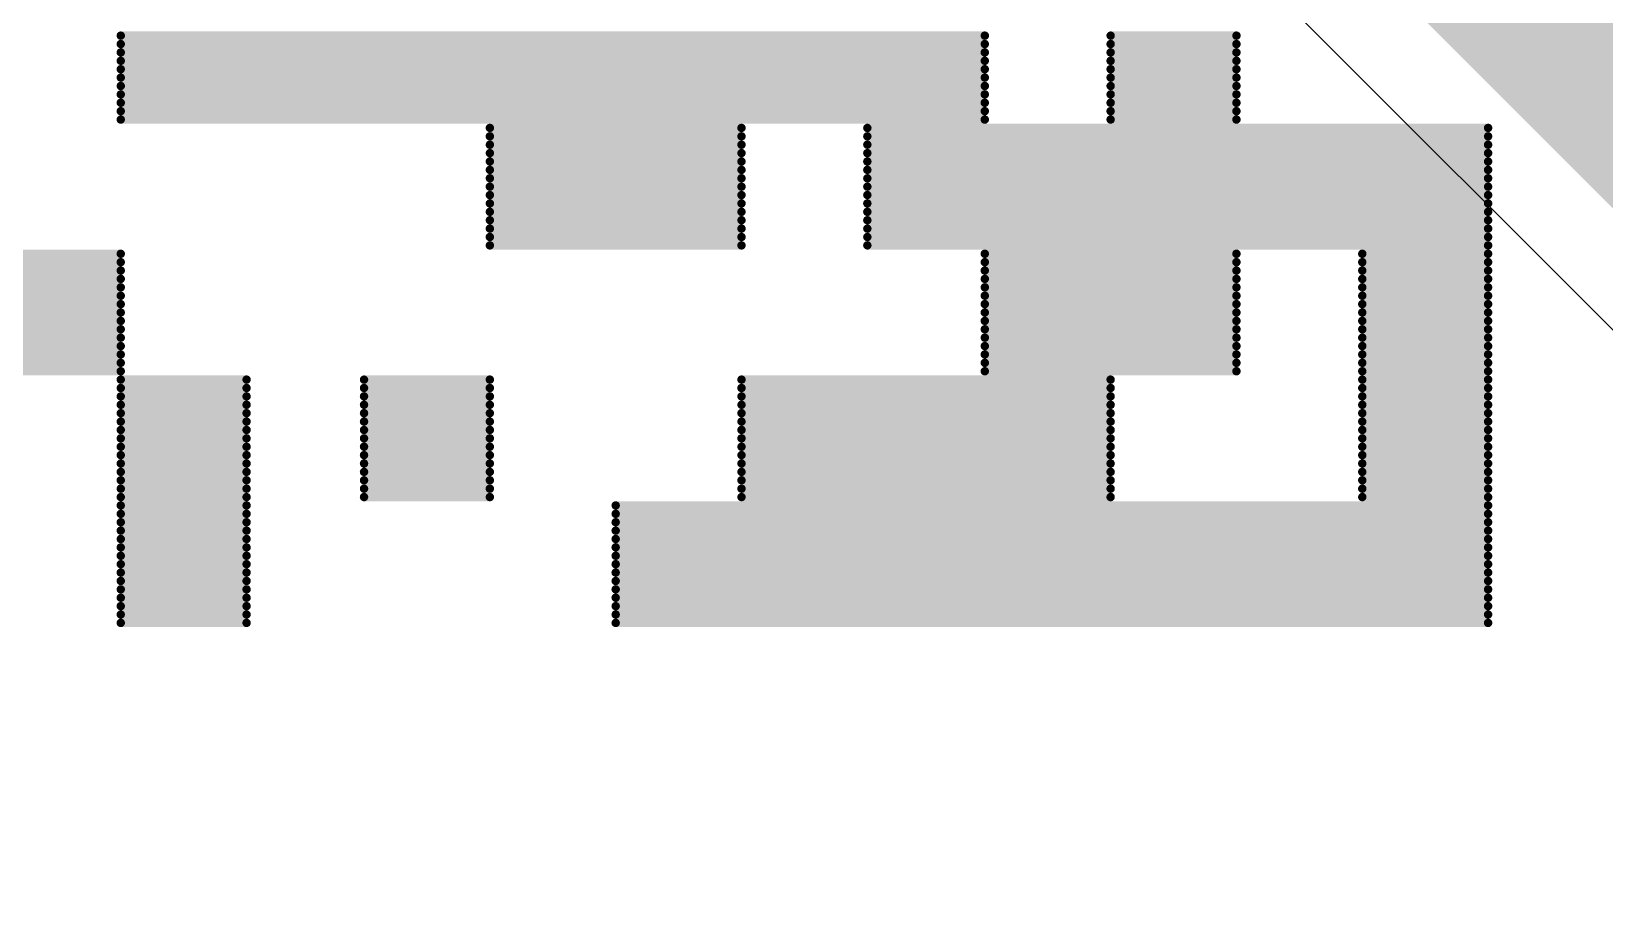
# Model space of a CAD drawing. Header units: millimetres. Extents: x 56 to 179, y 42 to 122.
# Drawn here: x 74.38 to 79.143, y 60.372 to 63.03 of the extents above; entities that cross this region are included whole.
import ezdxf

# ---------------------------------------------------------------- set-up
doc = ezdxf.new("R2010")
doc.units = ezdxf.units.MM
doc.layers.add('BottomLayer', color=5, linetype='Continuous')
doc.layers.add('TopOverlay', color=2, linetype='Continuous')

msp = doc.modelspace()

# ---------------------------------------------------------------- linework, layer by layer
at = {"layer": 'BottomLayer'}
msp.add_line((70.7422, 70.5524), (85.5995, 55.6951), dxfattribs=at)
at = {"layer": 'BottomLayer', "const_width": 1}
msp.add_lwpolyline([(71.28, 71.0901), (86.36, 56.0101)], dxfattribs=at)
at = {"layer": 'TopOverlay', "const_width": 0.0254}
for points in [[(74.6506, 63.0174), (77.2668, 63.0174)], [(77.6478, 63.0174), (78.0288, 63.0174)], [(74.6506, 62.992), (77.2668, 62.992)], [(74.6506, 62.9666), (77.2668, 62.9666)], [(77.6478, 62.992), (78.0288, 62.992)], [(77.6478, 62.9666), (78.0288, 62.9666)], [(74.6506, 62.9412), (77.2668, 62.9412)], [(74.6506, 62.9158), (77.2668, 62.9158)], [(77.6478, 62.9412), (78.0288, 62.9412)], [(77.6478, 62.9158), (78.0288, 62.9158)], [(74.6506, 62.8904), (77.2668, 62.8904)], [(74.6506, 62.865), (77.2668, 62.865)], [(77.6478, 62.8904), (78.0288, 62.8904)], [(77.6478, 62.865), (78.0288, 62.865)], [(74.6506, 62.8396), (77.2668, 62.8396)], [(74.6506, 62.8142), (77.2668, 62.8142)], [(77.6478, 62.8396), (78.0288, 62.8396)], [(77.6478, 62.8142), (78.0288, 62.8142)], [(74.6506, 62.7888), (77.2668, 62.7888)], [(77.6478, 62.7888), (78.0288, 62.7888)], [(74.6506, 62.7634), (77.2668, 62.7634)], [(75.7682, 62.738), (76.5302, 62.738)], [(76.9112, 62.738), (78.7908, 62.738)], [(77.6478, 62.7634), (78.0288, 62.7634)], [(75.7682, 62.7126), (76.5302, 62.7126)], [(75.7682, 62.6872), (76.5302, 62.6872)], [(76.9112, 62.7126), (78.7908, 62.7126)], [(76.9112, 62.6872), (78.7908, 62.6872)], [(75.7682, 62.6618), (76.5302, 62.6618)], [(75.7682, 62.6364), (76.5302, 62.6364)], [(76.9112, 62.6618), (78.7908, 62.6618)], [(76.9112, 62.6364), (78.7908, 62.6364)], [(75.7682, 62.611), (76.5302, 62.611)], [(75.7682, 62.5856), (76.5302, 62.5856)], [(76.9112, 62.611), (78.7908, 62.611)], [(76.9112, 62.5856), (78.7908, 62.5856)], [(75.7682, 62.5602), (76.5302, 62.5602)], [(75.7682, 62.5348), (76.5302, 62.5348)], [(76.9112, 62.5602), (78.7908, 62.5602)], [(76.9112, 62.5348), (78.7908, 62.5348)], [(75.7682, 62.5094), (76.5302, 62.5094)], [(75.7682, 62.484), (76.5302, 62.484)], [(76.9112, 62.5094), (78.7908, 62.5094)], [(76.9112, 62.484), (78.7908, 62.484)], [(75.7682, 62.4586), (76.5302, 62.4586)], [(75.7682, 62.4332), (76.5302, 62.4332)], [(76.9112, 62.4586), (78.7908, 62.4586)], [(76.9112, 62.4332), (78.7908, 62.4332)], [(75.7682, 62.4078), (76.5302, 62.4078)], [(76.9112, 62.4078), (78.7908, 62.4078)], [(73.8886, 62.357), (74.6506, 62.357)], [(75.7682, 62.3824), (76.5302, 62.3824)], [(76.9112, 62.3824), (78.7908, 62.3824)], [(77.2668, 62.357), (78.0288, 62.357)], [(78.4098, 62.357), (78.7908, 62.357)], [(73.8886, 62.3316), (74.6506, 62.3316)], [(73.8886, 62.3062), (74.6506, 62.3062)], [(77.2668, 62.3316), (78.0288, 62.3316)], [(77.2668, 62.3062), (78.0288, 62.3062)], [(78.4098, 62.3316), (78.7908, 62.3316)], [(78.4098, 62.3062), (78.7908, 62.3062)], [(73.8886, 62.2808), (74.6506, 62.2808)], [(73.8886, 62.2554), (74.6506, 62.2554)], [(77.2668, 62.2808), (78.0288, 62.2808)], [(77.2668, 62.2554), (78.0288, 62.2554)], [(78.4098, 62.2808), (78.7908, 62.2808)], [(78.4098, 62.2554), (78.7908, 62.2554)], [(73.8886, 62.23), (74.6506, 62.23)], [(73.8886, 62.2046), (74.6506, 62.2046)], [(77.2668, 62.23), (78.0288, 62.23)], [(77.2668, 62.2046), (78.0288, 62.2046)], [(78.4098, 62.23), (78.7908, 62.23)], [(78.4098, 62.2046), (78.7908, 62.2046)], [(73.8886, 62.1792), (74.6506, 62.1792)], [(73.8886, 62.1538), (74.6506, 62.1538)], [(77.2668, 62.1792), (78.0288, 62.1792)], [(77.2668, 62.1538), (78.0288, 62.1538)], [(78.4098, 62.1792), (78.7908, 62.1792)], [(78.4098, 62.1538), (78.7908, 62.1538)], [(73.8886, 62.1284), (74.6506, 62.1284)], [(73.8886, 62.103), (74.6506, 62.103)], [(77.2668, 62.1284), (78.0288, 62.1284)], [(77.2668, 62.103), (78.0288, 62.103)], [(78.4098, 62.1284), (78.7908, 62.1284)], [(78.4098, 62.103), (78.7908, 62.103)], [(73.8886, 62.0776), (74.6506, 62.0776)], [(73.8886, 62.0522), (74.6506, 62.0522)], [(77.2668, 62.0776), (78.0288, 62.0776)], [(77.2668, 62.0522), (78.0288, 62.0522)], [(78.4098, 62.0776), (78.7908, 62.0776)], [(78.4098, 62.0522), (78.7908, 62.0522)], [(73.8886, 62.0268), (74.6506, 62.0268)], [(77.2668, 62.0268), (78.0288, 62.0268)], [(78.4098, 62.0268), (78.7908, 62.0268)], [(73.8886, 62.0014), (74.6506, 62.0014)], [(74.6506, 61.976), (75.0316, 61.976)], [(75.3872, 61.976), (75.7682, 61.976)], [(76.5302, 61.976), (77.6478, 61.976)], [(77.2668, 62.0014), (78.0288, 62.0014)], [(78.4098, 62.0014), (78.7908, 62.0014)], [(78.4098, 61.976), (78.7908, 61.976)], [(74.6506, 61.9506), (75.0316, 61.9506)], [(74.6506, 61.9252), (75.0316, 61.9252)], [(75.3872, 61.9506), (75.7682, 61.9506)], [(75.3872, 61.9252), (75.7682, 61.9252)], [(76.5302, 61.9506), (77.6478, 61.9506)], [(76.5302, 61.9252), (77.6478, 61.9252)], [(78.4098, 61.9506), (78.7908, 61.9506)], [(78.4098, 61.9252), (78.7908, 61.9252)], [(74.6506, 61.8998), (75.0316, 61.8998)], [(74.6506, 61.8744), (75.0316, 61.8744)], [(75.3872, 61.8998), (75.7682, 61.8998)], [(75.3872, 61.8744), (75.7682, 61.8744)], [(76.5302, 61.8998), (77.6478, 61.8998)], [(76.5302, 61.8744), (77.6478, 61.8744)], [(78.4098, 61.8998), (78.7908, 61.8998)], [(78.4098, 61.8744), (78.7908, 61.8744)], [(74.6506, 61.849), (75.0316, 61.849)], [(74.6506, 61.8236), (75.0316, 61.8236)], [(75.3872, 61.849), (75.7682, 61.849)], [(75.3872, 61.8236), (75.7682, 61.8236)], [(76.5302, 61.849), (77.6478, 61.849)], [(76.5302, 61.8236), (77.6478, 61.8236)], [(78.4098, 61.849), (78.7908, 61.849)], [(78.4098, 61.8236), (78.7908, 61.8236)], [(74.6506, 61.7982), (75.0316, 61.7982)], [(74.6506, 61.7728), (75.0316, 61.7728)], [(75.3872, 61.7982), (75.7682, 61.7982)], [(75.3872, 61.7728), (75.7682, 61.7728)], [(76.5302, 61.7982), (77.6478, 61.7982)], [(76.5302, 61.7728), (77.6478, 61.7728)], [(78.4098, 61.7982), (78.7908, 61.7982)], [(78.4098, 61.7728), (78.7908, 61.7728)], [(74.6506, 61.7474), (75.0316, 61.7474)], [(74.6506, 61.722), (75.0316, 61.722)], [(75.3872, 61.7474), (75.7682, 61.7474)], [(75.3872, 61.722), (75.7682, 61.722)], [(76.5302, 61.7474), (77.6478, 61.7474)], [(76.5302, 61.722), (77.6478, 61.722)], [(78.4098, 61.7474), (78.7908, 61.7474)], [(78.4098, 61.722), (78.7908, 61.722)], [(74.6506, 61.6966), (75.0316, 61.6966)], [(74.6506, 61.6712), (75.0316, 61.6712)], [(75.3872, 61.6966), (75.7682, 61.6966)], [(75.3872, 61.6712), (75.7682, 61.6712)], [(76.5302, 61.6966), (77.6478, 61.6966)], [(76.5302, 61.6712), (77.6478, 61.6712)], [(78.4098, 61.6966), (78.7908, 61.6966)], [(78.4098, 61.6712), (78.7908, 61.6712)], [(74.6506, 61.6458), (75.0316, 61.6458)], [(75.3872, 61.6458), (75.7682, 61.6458)], [(76.5302, 61.6458), (77.6478, 61.6458)], [(78.4098, 61.6458), (78.7908, 61.6458)], [(74.6506, 61.6204), (75.0316, 61.6204)], [(74.6506, 61.595), (75.0316, 61.595)], [(75.3872, 61.6204), (75.7682, 61.6204)], [(76.1492, 61.595), (78.7908, 61.595)], [(76.5302, 61.6204), (77.6478, 61.6204)], [(78.4098, 61.6204), (78.7908, 61.6204)], [(74.6506, 61.5696), (75.0316, 61.5696)], [(74.6506, 61.5442), (75.0316, 61.5442)], [(76.1492, 61.5696), (78.7908, 61.5696)], [(76.1492, 61.5442), (78.7908, 61.5442)], [(74.6506, 61.5188), (75.0316, 61.5188)], [(74.6506, 61.4934), (75.0316, 61.4934)], [(76.1492, 61.5188), (78.7908, 61.5188)], [(76.1492, 61.4934), (78.7908, 61.4934)], [(74.6506, 61.468), (75.0316, 61.468)], [(74.6506, 61.4426), (75.0316, 61.4426)], [(76.1492, 61.468), (78.7908, 61.468)], [(76.1492, 61.4426), (78.7908, 61.4426)], [(74.6506, 61.4172), (75.0316, 61.4172)], [(74.6506, 61.3918), (75.0316, 61.3918)], [(76.1492, 61.4172), (78.7908, 61.4172)], [(76.1492, 61.3918), (78.7908, 61.3918)], [(74.6506, 61.3664), (75.0316, 61.3664)], [(74.6506, 61.341), (75.0316, 61.341)], [(76.1492, 61.3664), (78.7908, 61.3664)], [(76.1492, 61.341), (78.7908, 61.341)], [(74.6506, 61.3156), (75.0316, 61.3156)], [(74.6506, 61.2902), (75.0316, 61.2902)], [(76.1492, 61.3156), (78.7908, 61.3156)], [(76.1492, 61.2902), (78.7908, 61.2902)], [(74.6506, 61.2648), (75.0316, 61.2648)], [(76.1492, 61.2648), (78.7908, 61.2648)], [(74.6506, 61.2394), (75.0316, 61.2394)], [(76.1492, 61.2394), (78.7908, 61.2394)]]:
    msp.add_lwpolyline(points, dxfattribs=at)
at = {"layer": 'TopOverlay', "const_width": 0.0127}
for points in [[(74.6442, 63.0174, 1), (74.6569, 63.0174, 1)], [(77.2604, 63.0174, 1), (77.2732, 63.0174, 1)], [(77.6414, 63.0174, 1), (77.6542, 63.0174, 1)], [(78.0224, 63.0174, 1), (78.0352, 63.0174, 1)], [(74.6442, 62.992, 1), (74.6569, 62.992, 1)], [(74.6442, 62.9666, 1), (74.6569, 62.9666, 1)], [(77.2604, 62.992, 1), (77.2732, 62.992, 1)], [(77.2604, 62.9666, 1), (77.2732, 62.9666, 1)], [(77.6414, 62.992, 1), (77.6542, 62.992, 1)], [(77.6414, 62.9666, 1), (77.6542, 62.9666, 1)], [(78.0224, 62.992, 1), (78.0352, 62.992, 1)], [(78.0224, 62.9666, 1), (78.0352, 62.9666, 1)], [(74.6442, 62.9412, 1), (74.6569, 62.9412, 1)], [(74.6442, 62.9158, 1), (74.6569, 62.9158, 1)], [(77.2604, 62.9412, 1), (77.2732, 62.9412, 1)], [(77.2604, 62.9158, 1), (77.2732, 62.9158, 1)], [(77.6414, 62.9412, 1), (77.6542, 62.9412, 1)], [(77.6414, 62.9158, 1), (77.6542, 62.9158, 1)], [(78.0224, 62.9412, 1), (78.0352, 62.9412, 1)], [(78.0224, 62.9158, 1), (78.0352, 62.9158, 1)], [(74.6442, 62.8904, 1), (74.6569, 62.8904, 1)], [(74.6442, 62.865, 1), (74.6569, 62.865, 1)], [(77.2604, 62.8904, 1), (77.2732, 62.8904, 1)], [(77.2604, 62.865, 1), (77.2732, 62.865, 1)], [(77.6414, 62.8904, 1), (77.6542, 62.8904, 1)], [(77.6414, 62.865, 1), (77.6542, 62.865, 1)], [(78.0224, 62.8904, 1), (78.0352, 62.8904, 1)], [(78.0224, 62.865, 1), (78.0352, 62.865, 1)], [(74.6442, 62.8396, 1), (74.6569, 62.8396, 1)], [(74.6442, 62.8142, 1), (74.6569, 62.8142, 1)], [(77.2604, 62.8396, 1), (77.2732, 62.8396, 1)], [(77.2604, 62.8142, 1), (77.2732, 62.8142, 1)], [(77.6414, 62.8396, 1), (77.6542, 62.8396, 1)], [(77.6414, 62.8142, 1), (77.6542, 62.8142, 1)], [(78.0224, 62.8396, 1), (78.0352, 62.8396, 1)], [(78.0224, 62.8142, 1), (78.0352, 62.8142, 1)], [(74.6442, 62.7888, 1), (74.6569, 62.7888, 1)], [(77.2604, 62.7888, 1), (77.2732, 62.7888, 1)], [(77.6414, 62.7888, 1), (77.6542, 62.7888, 1)], [(78.0224, 62.7888, 1), (78.0352, 62.7888, 1)], [(74.6442, 62.7634, 1), (74.6569, 62.7634, 1)], [(75.7618, 62.738, 1), (75.7745, 62.738, 1)], [(76.5238, 62.738, 1), (76.5365, 62.738, 1)], [(76.9048, 62.738, 1), (76.9175, 62.738, 1)], [(77.2604, 62.7634, 1), (77.2732, 62.7634, 1)], [(77.6414, 62.7634, 1), (77.6542, 62.7634, 1)], [(78.0224, 62.7634, 1), (78.0352, 62.7634, 1)], [(78.7844, 62.738, 1), (78.7972, 62.738, 1)], [(75.7618, 62.7126, 1), (75.7745, 62.7126, 1)], [(75.7618, 62.6872, 1), (75.7745, 62.6872, 1)], [(76.5238, 62.7126, 1), (76.5365, 62.7126, 1)], [(76.5238, 62.6872, 1), (76.5365, 62.6872, 1)], [(76.9048, 62.7126, 1), (76.9175, 62.7126, 1)], [(76.9048, 62.6872, 1), (76.9175, 62.6872, 1)], [(78.7844, 62.7126, 1), (78.7972, 62.7126, 1)], [(78.7844, 62.6872, 1), (78.7972, 62.6872, 1)], [(75.7618, 62.6618, 1), (75.7745, 62.6618, 1)], [(75.7618, 62.6364, 1), (75.7745, 62.6364, 1)], [(76.5238, 62.6618, 1), (76.5365, 62.6618, 1)], [(76.5238, 62.6364, 1), (76.5365, 62.6364, 1)], [(76.9048, 62.6618, 1), (76.9175, 62.6618, 1)], [(76.9048, 62.6364, 1), (76.9175, 62.6364, 1)], [(78.7844, 62.6618, 1), (78.7972, 62.6618, 1)], [(78.7844, 62.6364, 1), (78.7972, 62.6364, 1)], [(75.7618, 62.611, 1), (75.7745, 62.611, 1)], [(75.7618, 62.5856, 1), (75.7745, 62.5856, 1)], [(76.5238, 62.611, 1), (76.5365, 62.611, 1)], [(76.5238, 62.5856, 1), (76.5365, 62.5856, 1)], [(76.9048, 62.611, 1), (76.9175, 62.611, 1)], [(76.9048, 62.5856, 1), (76.9175, 62.5856, 1)], [(78.7844, 62.611, 1), (78.7972, 62.611, 1)], [(78.7844, 62.5856, 1), (78.7972, 62.5856, 1)], [(75.7618, 62.5602, 1), (75.7745, 62.5602, 1)], [(75.7618, 62.5348, 1), (75.7745, 62.5348, 1)], [(76.5238, 62.5602, 1), (76.5365, 62.5602, 1)], [(76.5238, 62.5348, 1), (76.5365, 62.5348, 1)], [(76.9048, 62.5602, 1), (76.9175, 62.5602, 1)], [(76.9048, 62.5348, 1), (76.9175, 62.5348, 1)], [(78.7844, 62.5602, 1), (78.7972, 62.5602, 1)], [(78.7844, 62.5348, 1), (78.7972, 62.5348, 1)], [(75.7618, 62.5094, 1), (75.7745, 62.5094, 1)], [(75.7618, 62.484, 1), (75.7745, 62.484, 1)], [(76.5238, 62.5094, 1), (76.5365, 62.5094, 1)], [(76.5238, 62.484, 1), (76.5365, 62.484, 1)], [(76.9048, 62.5094, 1), (76.9175, 62.5094, 1)], [(76.9048, 62.484, 1), (76.9175, 62.484, 1)], [(78.7844, 62.5094, 1), (78.7972, 62.5094, 1)], [(78.7844, 62.484, 1), (78.7972, 62.484, 1)], [(75.7618, 62.4586, 1), (75.7745, 62.4586, 1)], [(75.7618, 62.4332, 1), (75.7745, 62.4332, 1)], [(76.5238, 62.4586, 1), (76.5365, 62.4586, 1)], [(76.5238, 62.4332, 1), (76.5365, 62.4332, 1)], [(76.9048, 62.4586, 1), (76.9175, 62.4586, 1)], [(76.9048, 62.4332, 1), (76.9175, 62.4332, 1)], [(78.7844, 62.4586, 1), (78.7972, 62.4586, 1)], [(78.7844, 62.4332, 1), (78.7972, 62.4332, 1)], [(75.7618, 62.4078, 1), (75.7745, 62.4078, 1)], [(76.5238, 62.4078, 1), (76.5365, 62.4078, 1)], [(76.9048, 62.4078, 1), (76.9175, 62.4078, 1)], [(78.7844, 62.4078, 1), (78.7972, 62.4078, 1)], [(74.6442, 62.357, 1), (74.6569, 62.357, 1)], [(75.7618, 62.3824, 1), (75.7745, 62.3824, 1)], [(76.5238, 62.3824, 1), (76.5365, 62.3824, 1)], [(76.9048, 62.3824, 1), (76.9175, 62.3824, 1)], [(77.2604, 62.357, 1), (77.2732, 62.357, 1)], [(78.0224, 62.357, 1), (78.0352, 62.357, 1)], [(78.4034, 62.357, 1), (78.4162, 62.357, 1)], [(78.7844, 62.3824, 1), (78.7972, 62.3824, 1)], [(78.7844, 62.357, 1), (78.7972, 62.357, 1)], [(74.6442, 62.3316, 1), (74.6569, 62.3316, 1)], [(74.6442, 62.3062, 1), (74.6569, 62.3062, 1)], [(77.2604, 62.3316, 1), (77.2732, 62.3316, 1)], [(77.2604, 62.3062, 1), (77.2732, 62.3062, 1)], [(78.0224, 62.3316, 1), (78.0352, 62.3316, 1)], [(78.0224, 62.3062, 1), (78.0352, 62.3062, 1)], [(78.4034, 62.3316, 1), (78.4162, 62.3316, 1)], [(78.4034, 62.3062, 1), (78.4162, 62.3062, 1)], [(78.7844, 62.3316, 1), (78.7972, 62.3316, 1)], [(78.7844, 62.3062, 1), (78.7972, 62.3062, 1)], [(74.6442, 62.2808, 1), (74.6569, 62.2808, 1)], [(74.6442, 62.2554, 1), (74.6569, 62.2554, 1)], [(77.2604, 62.2808, 1), (77.2732, 62.2808, 1)], [(77.2604, 62.2554, 1), (77.2732, 62.2554, 1)], [(78.0224, 62.2808, 1), (78.0352, 62.2808, 1)], [(78.0224, 62.2554, 1), (78.0352, 62.2554, 1)], [(78.4034, 62.2808, 1), (78.4162, 62.2808, 1)], [(78.4034, 62.2554, 1), (78.4162, 62.2554, 1)], [(78.7844, 62.2808, 1), (78.7972, 62.2808, 1)], [(78.7844, 62.2554, 1), (78.7972, 62.2554, 1)], [(74.6442, 62.23, 1), (74.6569, 62.23, 1)], [(74.6442, 62.2046, 1), (74.6569, 62.2046, 1)], [(77.2604, 62.23, 1), (77.2732, 62.23, 1)], [(77.2604, 62.2046, 1), (77.2732, 62.2046, 1)], [(78.0224, 62.23, 1), (78.0352, 62.23, 1)], [(78.0224, 62.2046, 1), (78.0352, 62.2046, 1)], [(78.4034, 62.23, 1), (78.4162, 62.23, 1)], [(78.4034, 62.2046, 1), (78.4162, 62.2046, 1)], [(78.7844, 62.23, 1), (78.7972, 62.23, 1)], [(78.7844, 62.2046, 1), (78.7972, 62.2046, 1)], [(74.6442, 62.1792, 1), (74.6569, 62.1792, 1)], [(74.6442, 62.1538, 1), (74.6569, 62.1538, 1)], [(77.2604, 62.1792, 1), (77.2732, 62.1792, 1)], [(77.2604, 62.1538, 1), (77.2732, 62.1538, 1)], [(78.0224, 62.1792, 1), (78.0352, 62.1792, 1)], [(78.0224, 62.1538, 1), (78.0352, 62.1538, 1)], [(78.4034, 62.1792, 1), (78.4162, 62.1792, 1)], [(78.4034, 62.1538, 1), (78.4162, 62.1538, 1)], [(78.7844, 62.1792, 1), (78.7972, 62.1792, 1)], [(78.7844, 62.1538, 1), (78.7972, 62.1538, 1)], [(74.6442, 62.1284, 1), (74.6569, 62.1284, 1)], [(74.6442, 62.103, 1), (74.6569, 62.103, 1)], [(77.2604, 62.1284, 1), (77.2732, 62.1284, 1)], [(77.2604, 62.103, 1), (77.2732, 62.103, 1)], [(78.0224, 62.1284, 1), (78.0352, 62.1284, 1)], [(78.0224, 62.103, 1), (78.0352, 62.103, 1)], [(78.4034, 62.1284, 1), (78.4162, 62.1284, 1)], [(78.4034, 62.103, 1), (78.4162, 62.103, 1)], [(78.7844, 62.1284, 1), (78.7972, 62.1284, 1)], [(78.7844, 62.103, 1), (78.7972, 62.103, 1)], [(74.6442, 62.0776, 1), (74.6569, 62.0776, 1)], [(74.6442, 62.0522, 1), (74.6569, 62.0522, 1)], [(77.2604, 62.0776, 1), (77.2732, 62.0776, 1)], [(77.2604, 62.0522, 1), (77.2732, 62.0522, 1)], [(78.0224, 62.0776, 1), (78.0352, 62.0776, 1)], [(78.0224, 62.0522, 1), (78.0352, 62.0522, 1)], [(78.4034, 62.0776, 1), (78.4162, 62.0776, 1)], [(78.4034, 62.0522, 1), (78.4162, 62.0522, 1)], [(78.7844, 62.0776, 1), (78.7972, 62.0776, 1)], [(78.7844, 62.0522, 1), (78.7972, 62.0522, 1)], [(74.6442, 62.0268, 1), (74.6569, 62.0268, 1)], [(77.2604, 62.0268, 1), (77.2732, 62.0268, 1)], [(78.0224, 62.0268, 1), (78.0352, 62.0268, 1)], [(78.4034, 62.0268, 1), (78.4162, 62.0268, 1)], [(78.7844, 62.0268, 1), (78.7972, 62.0268, 1)], [(74.6442, 62.0014, 1), (74.6569, 62.0014, 1)], [(74.6442, 61.976, 1), (74.6569, 61.976, 1)], [(75.0252, 61.976, 1), (75.0379, 61.976, 1)], [(75.3808, 61.976, 1), (75.3935, 61.976, 1)], [(75.7618, 61.976, 1), (75.7745, 61.976, 1)], [(76.5238, 61.976, 1), (76.5365, 61.976, 1)], [(77.2604, 62.0014, 1), (77.2732, 62.0014, 1)], [(77.6414, 61.976, 1), (77.6542, 61.976, 1)], [(78.0224, 62.0014, 1), (78.0352, 62.0014, 1)], [(78.4034, 62.0014, 1), (78.4162, 62.0014, 1)], [(78.4034, 61.976, 1), (78.4162, 61.976, 1)], [(78.7844, 62.0014, 1), (78.7972, 62.0014, 1)], [(78.7844, 61.976, 1), (78.7972, 61.976, 1)], [(74.6442, 61.9506, 1), (74.6569, 61.9506, 1)], [(74.6442, 61.9252, 1), (74.6569, 61.9252, 1)], [(75.0252, 61.9506, 1), (75.0379, 61.9506, 1)], [(75.0252, 61.9252, 1), (75.0379, 61.9252, 1)], [(75.3808, 61.9506, 1), (75.3935, 61.9506, 1)], [(75.3808, 61.9252, 1), (75.3935, 61.9252, 1)], [(75.7618, 61.9506, 1), (75.7745, 61.9506, 1)], [(75.7618, 61.9252, 1), (75.7745, 61.9252, 1)], [(76.5238, 61.9506, 1), (76.5365, 61.9506, 1)], [(76.5238, 61.9252, 1), (76.5365, 61.9252, 1)], [(77.6414, 61.9506, 1), (77.6542, 61.9506, 1)], [(77.6414, 61.9252, 1), (77.6542, 61.9252, 1)], [(78.4034, 61.9506, 1), (78.4162, 61.9506, 1)], [(78.4034, 61.9252, 1), (78.4162, 61.9252, 1)], [(78.7844, 61.9506, 1), (78.7972, 61.9506, 1)], [(78.7844, 61.9252, 1), (78.7972, 61.9252, 1)], [(74.6442, 61.8998, 1), (74.6569, 61.8998, 1)], [(74.6442, 61.8744, 1), (74.6569, 61.8744, 1)], [(75.0252, 61.8998, 1), (75.0379, 61.8998, 1)], [(75.0252, 61.8744, 1), (75.0379, 61.8744, 1)], [(75.3808, 61.8998, 1), (75.3935, 61.8998, 1)], [(75.3808, 61.8744, 1), (75.3935, 61.8744, 1)], [(75.7618, 61.8998, 1), (75.7745, 61.8998, 1)], [(75.7618, 61.8744, 1), (75.7745, 61.8744, 1)], [(76.5238, 61.8998, 1), (76.5365, 61.8998, 1)], [(76.5238, 61.8744, 1), (76.5365, 61.8744, 1)], [(77.6414, 61.8998, 1), (77.6542, 61.8998, 1)], [(77.6414, 61.8744, 1), (77.6542, 61.8744, 1)], [(78.4034, 61.8998, 1), (78.4162, 61.8998, 1)], [(78.4034, 61.8744, 1), (78.4162, 61.8744, 1)], [(78.7844, 61.8998, 1), (78.7972, 61.8998, 1)], [(78.7844, 61.8744, 1), (78.7972, 61.8744, 1)], [(74.6442, 61.849, 1), (74.6569, 61.849, 1)], [(74.6442, 61.8236, 1), (74.6569, 61.8236, 1)], [(75.0252, 61.849, 1), (75.0379, 61.849, 1)], [(75.0252, 61.8236, 1), (75.0379, 61.8236, 1)], [(75.3808, 61.849, 1), (75.3935, 61.849, 1)], [(75.3808, 61.8236, 1), (75.3935, 61.8236, 1)], [(75.7618, 61.849, 1), (75.7745, 61.849, 1)], [(75.7618, 61.8236, 1), (75.7745, 61.8236, 1)], [(76.5238, 61.849, 1), (76.5365, 61.849, 1)], [(76.5238, 61.8236, 1), (76.5365, 61.8236, 1)], [(77.6414, 61.849, 1), (77.6542, 61.849, 1)], [(77.6414, 61.8236, 1), (77.6542, 61.8236, 1)], [(78.4034, 61.849, 1), (78.4162, 61.849, 1)], [(78.4034, 61.8236, 1), (78.4162, 61.8236, 1)], [(78.7844, 61.849, 1), (78.7972, 61.849, 1)], [(78.7844, 61.8236, 1), (78.7972, 61.8236, 1)], [(74.6442, 61.7982, 1), (74.6569, 61.7982, 1)], [(74.6442, 61.7728, 1), (74.6569, 61.7728, 1)], [(75.0252, 61.7982, 1), (75.0379, 61.7982, 1)], [(75.0252, 61.7728, 1), (75.0379, 61.7728, 1)], [(75.3808, 61.7982, 1), (75.3935, 61.7982, 1)], [(75.3808, 61.7728, 1), (75.3935, 61.7728, 1)], [(75.7618, 61.7982, 1), (75.7745, 61.7982, 1)], [(75.7618, 61.7728, 1), (75.7745, 61.7728, 1)], [(76.5238, 61.7982, 1), (76.5365, 61.7982, 1)], [(76.5238, 61.7728, 1), (76.5365, 61.7728, 1)], [(77.6414, 61.7982, 1), (77.6542, 61.7982, 1)], [(77.6414, 61.7728, 1), (77.6542, 61.7728, 1)], [(78.4034, 61.7982, 1), (78.4162, 61.7982, 1)], [(78.4034, 61.7728, 1), (78.4162, 61.7728, 1)], [(78.7844, 61.7982, 1), (78.7972, 61.7982, 1)], [(78.7844, 61.7728, 1), (78.7972, 61.7728, 1)], [(74.6442, 61.7474, 1), (74.6569, 61.7474, 1)], [(74.6442, 61.722, 1), (74.6569, 61.722, 1)], [(75.0252, 61.7474, 1), (75.0379, 61.7474, 1)], [(75.0252, 61.722, 1), (75.0379, 61.722, 1)], [(75.3808, 61.7474, 1), (75.3935, 61.7474, 1)], [(75.3808, 61.722, 1), (75.3935, 61.722, 1)], [(75.7618, 61.7474, 1), (75.7745, 61.7474, 1)], [(75.7618, 61.722, 1), (75.7745, 61.722, 1)], [(76.5238, 61.7474, 1), (76.5365, 61.7474, 1)], [(76.5238, 61.722, 1), (76.5365, 61.722, 1)], [(77.6414, 61.7474, 1), (77.6542, 61.7474, 1)], [(77.6414, 61.722, 1), (77.6542, 61.722, 1)], [(78.4034, 61.7474, 1), (78.4162, 61.7474, 1)], [(78.4034, 61.722, 1), (78.4162, 61.722, 1)], [(78.7844, 61.7474, 1), (78.7972, 61.7474, 1)], [(78.7844, 61.722, 1), (78.7972, 61.722, 1)], [(74.6442, 61.6966, 1), (74.6569, 61.6966, 1)], [(74.6442, 61.6712, 1), (74.6569, 61.6712, 1)], [(75.0252, 61.6966, 1), (75.0379, 61.6966, 1)], [(75.0252, 61.6712, 1), (75.0379, 61.6712, 1)], [(75.3808, 61.6966, 1), (75.3935, 61.6966, 1)], [(75.3808, 61.6712, 1), (75.3935, 61.6712, 1)], [(75.7618, 61.6966, 1), (75.7745, 61.6966, 1)], [(75.7618, 61.6712, 1), (75.7745, 61.6712, 1)], [(76.5238, 61.6966, 1), (76.5365, 61.6966, 1)], [(76.5238, 61.6712, 1), (76.5365, 61.6712, 1)], [(77.6414, 61.6966, 1), (77.6542, 61.6966, 1)], [(77.6414, 61.6712, 1), (77.6542, 61.6712, 1)], [(78.4034, 61.6966, 1), (78.4162, 61.6966, 1)], [(78.4034, 61.6712, 1), (78.4162, 61.6712, 1)], [(78.7844, 61.6966, 1), (78.7972, 61.6966, 1)], [(78.7844, 61.6712, 1), (78.7972, 61.6712, 1)], [(74.6442, 61.6458, 1), (74.6569, 61.6458, 1)], [(75.0252, 61.6458, 1), (75.0379, 61.6458, 1)], [(75.3808, 61.6458, 1), (75.3935, 61.6458, 1)], [(75.7618, 61.6458, 1), (75.7745, 61.6458, 1)], [(76.5238, 61.6458, 1), (76.5365, 61.6458, 1)], [(77.6414, 61.6458, 1), (77.6542, 61.6458, 1)], [(78.4034, 61.6458, 1), (78.4162, 61.6458, 1)], [(78.7844, 61.6458, 1), (78.7972, 61.6458, 1)], [(74.6442, 61.6204, 1), (74.6569, 61.6204, 1)], [(74.6442, 61.595, 1), (74.6569, 61.595, 1)], [(75.0252, 61.6204, 1), (75.0379, 61.6204, 1)], [(75.0252, 61.595, 1), (75.0379, 61.595, 1)], [(75.3808, 61.6204, 1), (75.3935, 61.6204, 1)], [(75.7618, 61.6204, 1), (75.7745, 61.6204, 1)], [(76.1428, 61.595, 1), (76.1555, 61.595, 1)], [(76.5238, 61.6204, 1), (76.5365, 61.6204, 1)], [(77.6414, 61.6204, 1), (77.6542, 61.6204, 1)], [(78.4034, 61.6204, 1), (78.4162, 61.6204, 1)], [(78.7844, 61.6204, 1), (78.7972, 61.6204, 1)], [(78.7844, 61.595, 1), (78.7972, 61.595, 1)], [(74.6442, 61.5696, 1), (74.6569, 61.5696, 1)], [(74.6442, 61.5442, 1), (74.6569, 61.5442, 1)], [(75.0252, 61.5696, 1), (75.0379, 61.5696, 1)], [(75.0252, 61.5442, 1), (75.0379, 61.5442, 1)], [(76.1428, 61.5696, 1), (76.1555, 61.5696, 1)], [(76.1428, 61.5442, 1), (76.1555, 61.5442, 1)], [(78.7844, 61.5696, 1), (78.7972, 61.5696, 1)], [(78.7844, 61.5442, 1), (78.7972, 61.5442, 1)], [(74.6442, 61.5188, 1), (74.6569, 61.5188, 1)], [(74.6442, 61.4934, 1), (74.6569, 61.4934, 1)], [(75.0252, 61.5188, 1), (75.0379, 61.5188, 1)], [(75.0252, 61.4934, 1), (75.0379, 61.4934, 1)], [(76.1428, 61.5188, 1), (76.1555, 61.5188, 1)], [(76.1428, 61.4934, 1), (76.1555, 61.4934, 1)], [(78.7844, 61.5188, 1), (78.7972, 61.5188, 1)], [(78.7844, 61.4934, 1), (78.7972, 61.4934, 1)], [(74.6442, 61.468, 1), (74.6569, 61.468, 1)], [(74.6442, 61.4426, 1), (74.6569, 61.4426, 1)], [(75.0252, 61.468, 1), (75.0379, 61.468, 1)], [(75.0252, 61.4426, 1), (75.0379, 61.4426, 1)], [(76.1428, 61.468, 1), (76.1555, 61.468, 1)], [(76.1428, 61.4426, 1), (76.1555, 61.4426, 1)], [(78.7844, 61.468, 1), (78.7972, 61.468, 1)], [(78.7844, 61.4426, 1), (78.7972, 61.4426, 1)], [(74.6442, 61.4172, 1), (74.6569, 61.4172, 1)], [(74.6442, 61.3918, 1), (74.6569, 61.3918, 1)], [(75.0252, 61.4172, 1), (75.0379, 61.4172, 1)], [(75.0252, 61.3918, 1), (75.0379, 61.3918, 1)], [(76.1428, 61.4172, 1), (76.1555, 61.4172, 1)], [(76.1428, 61.3918, 1), (76.1555, 61.3918, 1)], [(78.7844, 61.4172, 1), (78.7972, 61.4172, 1)], [(78.7844, 61.3918, 1), (78.7972, 61.3918, 1)], [(74.6442, 61.3664, 1), (74.6569, 61.3664, 1)], [(74.6442, 61.341, 1), (74.6569, 61.341, 1)], [(75.0252, 61.3664, 1), (75.0379, 61.3664, 1)], [(75.0252, 61.341, 1), (75.0379, 61.341, 1)], [(76.1428, 61.3664, 1), (76.1555, 61.3664, 1)], [(76.1428, 61.341, 1), (76.1555, 61.341, 1)], [(78.7844, 61.3664, 1), (78.7972, 61.3664, 1)], [(78.7844, 61.341, 1), (78.7972, 61.341, 1)], [(74.6442, 61.3156, 1), (74.6569, 61.3156, 1)], [(74.6442, 61.2902, 1), (74.6569, 61.2902, 1)], [(75.0252, 61.3156, 1), (75.0379, 61.3156, 1)], [(75.0252, 61.2902, 1), (75.0379, 61.2902, 1)], [(76.1428, 61.3156, 1), (76.1555, 61.3156, 1)], [(76.1428, 61.2902, 1), (76.1555, 61.2902, 1)], [(78.7844, 61.3156, 1), (78.7972, 61.3156, 1)], [(78.7844, 61.2902, 1), (78.7972, 61.2902, 1)], [(74.6442, 61.2648, 1), (74.6569, 61.2648, 1)], [(75.0252, 61.2648, 1), (75.0379, 61.2648, 1)], [(76.1428, 61.2648, 1), (76.1555, 61.2648, 1)], [(78.7844, 61.2648, 1), (78.7972, 61.2648, 1)], [(74.6442, 61.2394, 1), (74.6569, 61.2394, 1)], [(75.0252, 61.2394, 1), (75.0379, 61.2394, 1)], [(76.1428, 61.2394, 1), (76.1555, 61.2394, 1)], [(78.7844, 61.2394, 1), (78.7972, 61.2394, 1)]]:
    msp.add_lwpolyline(points, format="xyb", close=True, dxfattribs=at)

doc.saveas('drawing.dxf')
